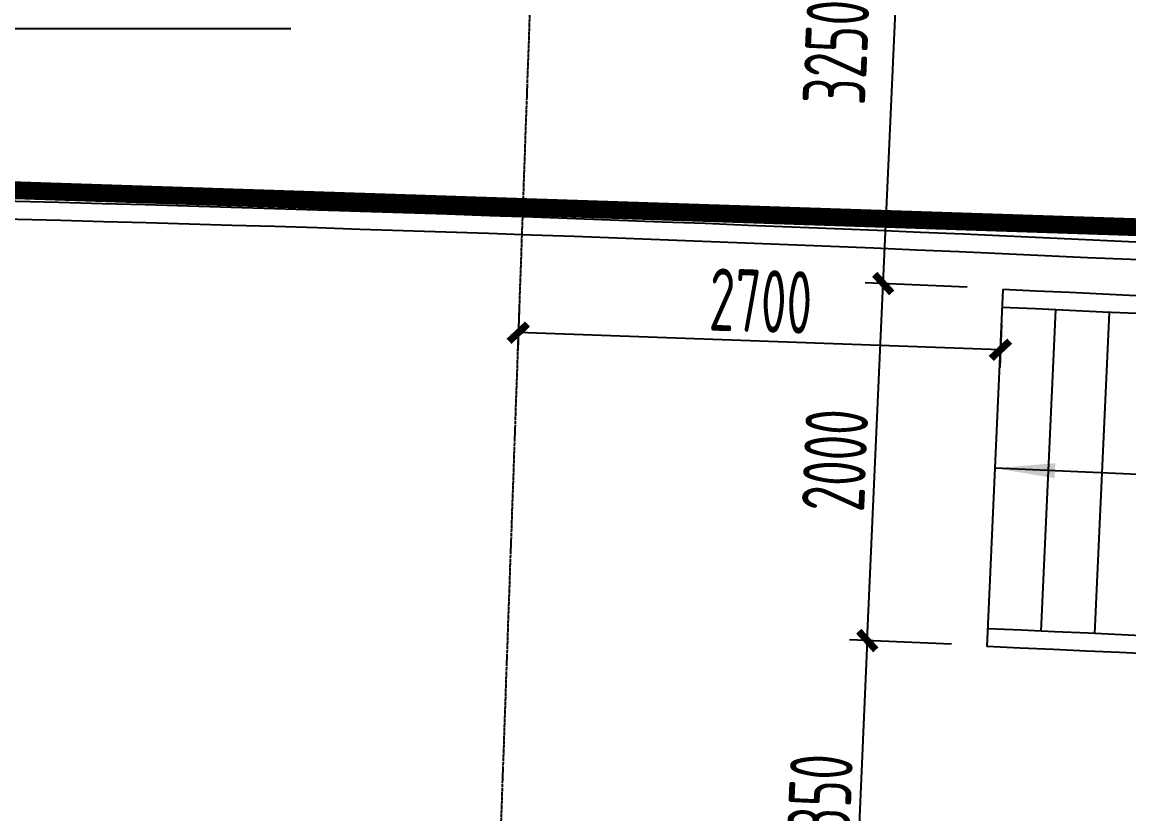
# Model space of a CAD drawing. Header units: millimetres. Extents: x 11677979 to 24947533, y -12764720 to -6308891.
# Drawn here: x 11786499 to 11792693, y -6399863 to -6395431 of the extents above; entities that cross this region are included whole.
import ezdxf

# ---------------------------------------------------------------- set-up
doc = ezdxf.new("R2010")
doc.units = ezdxf.units.MM
doc.header["$LTSCALE"] = 10
for name, pattern in [('A2-RG-AXIS$0$CENTER', [2, 1.25, -0.25, 0.25, -0.25]), ('A2-RG-AXIS$0$DOTE', [2.42, 2, -0.2, 0.02, -0.2]), ('A2-RI-F4$0$A2-RG-AXIS$0$CENTER', [2, 1.25, -0.25, 0.25, -0.25]), ('A2-RI-F4$0$A2-RG-AXIS$0$DOTE', [2.42, 2, -0.2, 0.02, -0.2]), ('A2-RI-F4$0$DASHDOT2', [0.5, 0.25, -0.125, 0, -0.125]), ('A2-RI-F4$0$DASHED2', [9.525, 6.35, -3.175])]:
    doc.linetypes.add(name, pattern=pattern)
for name, color, linetype in [('A2-RB-F4$0$A-DIMS-100', 1, 'Continuous'), ('A2-RG-AXIS$0$A-GRID', 1, 'A2-RG-AXIS$0$CENTER'), ('A2-RI-F4$0$A-DOOR-ROLL', 2, 'A2-RI-F4$0$DASHED2'), ('A2-RI-F4$0$A-STRS-HRAL', 80, 'Continuous'), ('A2-RI-F4$0$A-SYMB', 4, 'Continuous'), ('A2-RI-F4$0$A2-RB-F4$0$A-DIMS-100', 1, 'Continuous'), ('A2-RI-F4$0$A2-RG-AXIS$0$A-GRID', 1, 'A2-RI-F4$0$A2-RG-AXIS$0$CENTER'), ('A2-RI-F4$0$A2-RV-F4$0$A-STRS', 50, 'Continuous'), ('A2-RI-F4$0$A2-RV-F4$0$A-STRS-HRAL', 80, 'Continuous'), ('A2-RI-F4$0$A2-RV-F4$0$AUDIT_D_120618114340-341', 1, 'Continuous'), ('A2-RV-F4$0$A-STRS', 50, 'Continuous'), ('A2-RV-F4$0$A-STRS-HRAL', 80, 'Continuous'), ('A2-RV-F4$0$AUDIT_D_120618114340-341', 1, 'Continuous')]:
    doc.layers.add(name, color=color, linetype=linetype)
doc.styles.add('A2-RB-F4$0$XD2008', font='hzs.shx', dxfattribs={"width": 0.7, "bigfont": 'hztxt.shx'})
doc.styles.add('A2-RI-F4$0$A2-RB-F4$0$XD2008', font='hzs.shx', dxfattribs={"width": 0.7, "bigfont": 'hztxt.shx'})
doc.dimstyles.new('A2-RB-F4$0$XD100$0', dxfattribs={"dimscale": 100, "dimtxt": 3.5, "dimasz": 1, "dimexe": 1, "dimexo": 2, "dimgap": 0.5, "dimtad": 1, "dimdec": 0, "dimdsep": 46, "dimtxsty": 'A2-RB-F4$0$XD2008', "dimblk1": 'A2-RB-F4$0$_ArchTick', "dimblk2": 'A2-RB-F4$0$_ArchTick', "dimsah": 1, "dimcen": 2.5, "dimclrt": 4, "dimaunit": 1, "dimadec": 0, "dimazin": 0, "dimtfac": 1, "dimtdec": 0, "dimtix": 1, "dimtmove": 1, "dimatfit": 3, "dimfxl": 0, "dimtolj": 1, "dimtzin": 0, "dimarcsym": 0})
doc.dimstyles.new('A2-RI-F4$0$A2-RB-F4$0$XD100$0', dxfattribs={"dimscale": 100, "dimtxt": 3.5, "dimasz": 1, "dimexe": 1, "dimexo": 2, "dimgap": 0.5, "dimtad": 1, "dimdec": 0, "dimdsep": 46, "dimtxsty": 'A2-RI-F4$0$A2-RB-F4$0$XD2008', "dimblk1": 'A2-RI-F4$0$A2-RB-F4$0$_ArchTick', "dimblk2": 'A2-RI-F4$0$A2-RB-F4$0$_ArchTick', "dimsah": 1, "dimcen": 2.5, "dimclrt": 4, "dimaunit": 1, "dimadec": 0, "dimazin": 0, "dimtfac": 1, "dimtdec": 0, "dimtix": 1, "dimtmove": 1, "dimatfit": 3, "dimfxl": 0, "dimtolj": 1, "dimtzin": 0, "dimarcsym": 0})

# ---------------------------------------------------------------- blocks, each defined once
blk = doc.blocks.new('A2-RV-F4')
at = {"layer": 'A2-RV-F4$0$A-STRS'}
for points in [[(11791987.1, -6396928.2), (11791898.6, -6398926.2)], [(11792202.3, -6398839.7), (11792283.8, -6397041.6)], [(11792501.6, -6398853.4), (11792584.9, -6397055.4)]]:
    blk.add_lwpolyline(points, dxfattribs=at)
at = {"layer": 'A2-RV-F4$0$A-STRS-HRAL', "ltscale": 0.25}
blk.add_lwpolyline([(11804013.5, -6397805.2, 0.010134), (11791982.6, -6397028.1)], format="xyb", dxfattribs=at)
for radius, start in [(297550, 85.162585), (297450, 85.143329), (295650, 85.143329), (295550, 85.162715)]:
    blk.add_arc((11778830.4, -6694187.2), radius, start, 87.465738, dxfattribs=at)
at = {"layer": 'A2-RV-F4$0$AUDIT_D_120618114340-341'}
blk.add_arc((11778830.4, -6694187.2), 296550, 85.37557, 87.465738, dxfattribs=at)
at = {"layer": 'A2-RV-F4$0$AUDIT_D_120618114340-341', "extrusion": (0, 0, -1)}
blk.add_solid([(-11792281.1, -6397899.9), (-11792277.4, -6397983.9), (-11791942.8, -6397927.2)], dxfattribs=at)
blk = doc.blocks.new('A2-RB-F4$0$_ArchTick')
at = {"color": 0, "linetype": 'ByBlock', "const_width": 0.4}
blk.add_lwpolyline([(-0.5, -0.5), (0.5, 0.5)], dxfattribs=at)
blk = doc.blocks.new('*D295')
at = {"layer": 'A2-RB-F4$0$A-DIMS-100', "color": 0, "lineweight": -2, "transparency": 16777216}
for p, q in [((11789280.9, -6397028.2), (11789272.4, -6397269)), ((11791979.2, -6397124), (11791970.7, -6397364.8)), ((11791974.2, -6397264.9), (11789275.9, -6397169.1))]:
    blk.add_line(p, q, dxfattribs=at)
at = {"layer": 'Defpoints', "color": 0, "transparency": 16777216}
for p in [(11789288, -6396828.3), (11791986.3, -6396924.1), (11789275.9, -6397169.1)]:
    blk.add_point(p, dxfattribs=at)
at = {"layer": 'A2-RB-F4$0$A-DIMS-100', "color": 0, "lineweight": -2, "transparency": 16777216, "xscale": 100, "yscale": 100, "zscale": 100}
for p, rotation in [((11789275.9, -6397169.1), 177.9665919757197), ((11791974.2, -6397264.9), 357.9665919757198)]:
    blk.add_blockref('A2-RB-F4$0$_ArchTick', p, dxfattribs=dict(at, rotation=rotation))
at = {"layer": 'A2-RB-F4$0$A-DIMS-100', "color": 4, "transparency": 16777216, "insert": (11790633, -6396992.1), "char_height": 350, "attachment_point": 5, "rotation": 357.96659, "style": 'A2-RB-F4$0$XD2008'}
blk.add_mtext('\\A1;2700', dxfattribs=at)
blk = doc.blocks.new('*D296')
at = {"layer": 'A2-RB-F4$0$A-DIMS-100', "color": 0, "lineweight": -2, "transparency": 16777216}
for p, q in [((11791699.4, -6398913.3), (11791128.9, -6398887.9)), ((11791228.8, -6398892.3), (11791146.4, -6400740.5)), ((11791616.9, -6400761.5), (11791046.5, -6400736))]:
    blk.add_line(p, q, dxfattribs=at)
at = {"layer": 'Defpoints', "color": 0, "transparency": 16777216}
for p in [(11791899.2, -6398922.2), (11791146.4, -6400740.5), (11791816.7, -6400770.4)]:
    blk.add_point(p, dxfattribs=at)
at = {"layer": 'A2-RB-F4$0$A-DIMS-100', "color": 0, "lineweight": -2, "transparency": 16777216, "xscale": 100, "yscale": 100, "zscale": 100}
for p, rotation in [((11791228.8, -6398892.3), 87.44629500876403), ((11791146.4, -6400740.5), 267.446295008764)]:
    blk.add_blockref('A2-RB-F4$0$_ArchTick', p, dxfattribs=dict(at, rotation=rotation))
at = {"layer": 'A2-RB-F4$0$A-DIMS-100', "color": 4, "transparency": 16777216, "insert": (11790962.8, -6399806.4), "char_height": 350, "attachment_point": 5, "rotation": 87.4463, "style": 'A2-RB-F4$0$XD2008'}
blk.add_mtext('\\A1;1850', dxfattribs=at)
blk = doc.blocks.new('*D297')
at = {"layer": 'A2-RB-F4$0$A-DIMS-100', "color": 0, "lineweight": -2, "transparency": 16777216}
for p, q in [((11791788.5, -6396915.3), (11791218, -6396889.9)), ((11791228.8, -6398892.3), (11791317.9, -6396894.3)), ((11791699.4, -6398913.3), (11791128.9, -6398887.9))]:
    blk.add_line(p, q, dxfattribs=at)
at = {"layer": 'Defpoints', "color": 0, "transparency": 16777216}
for p in [(11791317.9, -6396894.3), (11791988.3, -6396924.2), (11791899.2, -6398922.2)]:
    blk.add_point(p, dxfattribs=at)
at = {"layer": 'A2-RB-F4$0$A-DIMS-100', "color": 0, "lineweight": -2, "transparency": 16777216, "xscale": 100, "yscale": 100, "zscale": 100}
for p, rotation in [((11791317.9, -6396894.3), 87.44629575095625), ((11791228.8, -6398892.3), 267.4462957509563)]:
    blk.add_blockref('A2-RB-F4$0$_ArchTick', p, dxfattribs=dict(at, rotation=rotation))
at = {"layer": 'A2-RB-F4$0$A-DIMS-100', "color": 4, "transparency": 16777216, "insert": (11791048.6, -6397883.3), "char_height": 350, "attachment_point": 5, "rotation": 87.4463, "style": 'A2-RB-F4$0$XD2008'}
blk.add_mtext('\\A1;2000', dxfattribs=at)
blk = doc.blocks.new('*D330')
at = {"layer": 'A2-RB-F4$0$A-DIMS-100', "color": 0, "lineweight": -2, "transparency": 16777216}
for p, q in [((11791317.9, -6396894.3), (11791462.7, -6393647.5)), ((11791933.3, -6393668.5), (11791362.8, -6393643.1)), ((11791788.5, -6396915.3), (11791218, -6396889.9))]:
    blk.add_line(p, q, dxfattribs=at)
at = {"layer": 'Defpoints', "color": 0, "transparency": 16777216}
for p in [(11791462.7, -6393647.5), (11792133.1, -6393677.4), (11791988.3, -6396924.2)]:
    blk.add_point(p, dxfattribs=at)
at = {"layer": 'A2-RB-F4$0$A-DIMS-100', "color": 0, "lineweight": -2, "transparency": 16777216, "xscale": 100, "yscale": 100, "zscale": 100}
for p, rotation in [((11791462.7, -6393647.5), 87.44629700430224), ((11791317.9, -6396894.3), 267.4462970043022)]:
    blk.add_blockref('A2-RB-F4$0$_ArchTick', p, dxfattribs=dict(at, rotation=rotation))
at = {"layer": 'A2-RB-F4$0$A-DIMS-100', "color": 4, "transparency": 16777216, "insert": (11791054.4, -6395598.2), "char_height": 350, "attachment_point": 5, "rotation": 87.4463, "style": 'A2-RB-F4$0$XD2008'}
blk.add_mtext('\\A1;3250', dxfattribs=at)
blk = doc.blocks.new('A2-RG-AXIS')
at = {"layer": 'A2-RG-AXIS$0$A-GRID', "linetype": 'A2-RG-AXIS$0$DOTE'}
blk.add_line((11790308.6, -6368084.2), (11788882.2, -6408258.9), dxfattribs=at)
for radius in [304100, 300800]:
    blk.add_arc((11778730.7, -6694178.7), radius, 75.589285, 95.407644, dxfattribs=at)
blk = doc.blocks.new('A2-RI-F4$0$A2-RB-F4$0$_ArchTick')
at = {"color": 0, "linetype": 'ByBlock', "const_width": 0.4}
blk.add_lwpolyline([(-0.5, -0.5), (0.5, 0.5)], dxfattribs=at)
blk = doc.blocks.new('*D820')
at = {"layer": 'A2-RI-F4$0$A2-RB-F4$0$A-DIMS-100', "color": 0, "lineweight": -2, "transparency": 16777216}
for p, q in [((11789280.9, -6397028.2), (11789272.4, -6397269)), ((11791979.2, -6397124), (11791970.7, -6397364.8)), ((11791974.2, -6397264.9), (11789275.9, -6397169.1))]:
    blk.add_line(p, q, dxfattribs=at)
at = {"layer": 'Defpoints', "color": 0, "transparency": 16777216}
for p in [(11789288, -6396828.3), (11791986.3, -6396924.1), (11789275.9, -6397169.1)]:
    blk.add_point(p, dxfattribs=at)
at = {"layer": 'A2-RI-F4$0$A2-RB-F4$0$A-DIMS-100', "color": 0, "lineweight": -2, "transparency": 16777216, "xscale": 100, "yscale": 100, "zscale": 100}
for p, rotation in [((11789275.9, -6397169.1), 177.9665919757197), ((11791974.2, -6397264.9), 357.9665919757198)]:
    blk.add_blockref('A2-RI-F4$0$A2-RB-F4$0$_ArchTick', p, dxfattribs=dict(at, rotation=rotation))
at = {"layer": 'A2-RI-F4$0$A2-RB-F4$0$A-DIMS-100', "color": 4, "transparency": 16777216, "insert": (11790633, -6396992.1), "char_height": 350, "attachment_point": 5, "rotation": 357.96659, "style": 'A2-RI-F4$0$A2-RB-F4$0$XD2008'}
blk.add_mtext('\\A1;2700', dxfattribs=at)
blk = doc.blocks.new('*D821')
at = {"layer": 'A2-RI-F4$0$A2-RB-F4$0$A-DIMS-100', "color": 0, "lineweight": -2, "transparency": 16777216}
for p, q in [((11791699.4, -6398913.3), (11791128.9, -6398887.9)), ((11791228.8, -6398892.3), (11791146.4, -6400740.5)), ((11791616.9, -6400761.5), (11791046.5, -6400736))]:
    blk.add_line(p, q, dxfattribs=at)
at = {"layer": 'Defpoints', "color": 0, "transparency": 16777216}
for p in [(11791899.2, -6398922.2), (11791146.4, -6400740.5), (11791816.7, -6400770.4)]:
    blk.add_point(p, dxfattribs=at)
at = {"layer": 'A2-RI-F4$0$A2-RB-F4$0$A-DIMS-100', "color": 0, "lineweight": -2, "transparency": 16777216, "xscale": 100, "yscale": 100, "zscale": 100}
for p, rotation in [((11791228.8, -6398892.3), 87.44629500876403), ((11791146.4, -6400740.5), 267.446295008764)]:
    blk.add_blockref('A2-RI-F4$0$A2-RB-F4$0$_ArchTick', p, dxfattribs=dict(at, rotation=rotation))
at = {"layer": 'A2-RI-F4$0$A2-RB-F4$0$A-DIMS-100', "color": 4, "transparency": 16777216, "insert": (11790962.8, -6399806.4), "char_height": 350, "attachment_point": 5, "rotation": 87.4463, "style": 'A2-RI-F4$0$A2-RB-F4$0$XD2008'}
blk.add_mtext('\\A1;1850', dxfattribs=at)
blk = doc.blocks.new('*D822')
at = {"layer": 'A2-RI-F4$0$A2-RB-F4$0$A-DIMS-100', "color": 0, "lineweight": -2, "transparency": 16777216}
for p, q in [((11791788.5, -6396915.3), (11791218, -6396889.9)), ((11791228.8, -6398892.3), (11791317.9, -6396894.3)), ((11791699.4, -6398913.3), (11791128.9, -6398887.9))]:
    blk.add_line(p, q, dxfattribs=at)
at = {"layer": 'Defpoints', "color": 0, "transparency": 16777216}
for p in [(11791317.9, -6396894.3), (11791988.3, -6396924.2), (11791899.2, -6398922.2)]:
    blk.add_point(p, dxfattribs=at)
at = {"layer": 'A2-RI-F4$0$A2-RB-F4$0$A-DIMS-100', "color": 0, "lineweight": -2, "transparency": 16777216, "xscale": 100, "yscale": 100, "zscale": 100}
for p, rotation in [((11791317.9, -6396894.3), 87.44629575095625), ((11791228.8, -6398892.3), 267.4462957509563)]:
    blk.add_blockref('A2-RI-F4$0$A2-RB-F4$0$_ArchTick', p, dxfattribs=dict(at, rotation=rotation))
at = {"layer": 'A2-RI-F4$0$A2-RB-F4$0$A-DIMS-100', "color": 4, "transparency": 16777216, "insert": (11791048.6, -6397883.3), "char_height": 350, "attachment_point": 5, "rotation": 87.4463, "style": 'A2-RI-F4$0$A2-RB-F4$0$XD2008'}
blk.add_mtext('\\A1;2000', dxfattribs=at)
blk = doc.blocks.new('*D855')
at = {"layer": 'A2-RI-F4$0$A2-RB-F4$0$A-DIMS-100', "color": 0, "lineweight": -2, "transparency": 16777216}
for p, q in [((11791317.9, -6396894.3), (11791462.7, -6393647.5)), ((11791933.3, -6393668.5), (11791362.8, -6393643.1)), ((11791788.5, -6396915.3), (11791218, -6396889.9))]:
    blk.add_line(p, q, dxfattribs=at)
at = {"layer": 'Defpoints', "color": 0, "transparency": 16777216}
for p in [(11791462.7, -6393647.5), (11792133.1, -6393677.4), (11791988.3, -6396924.2)]:
    blk.add_point(p, dxfattribs=at)
at = {"layer": 'A2-RI-F4$0$A2-RB-F4$0$A-DIMS-100', "color": 0, "lineweight": -2, "transparency": 16777216, "xscale": 100, "yscale": 100, "zscale": 100}
for p, rotation in [((11791462.7, -6393647.5), 87.44629700430224), ((11791317.9, -6396894.3), 267.4462970043022)]:
    blk.add_blockref('A2-RI-F4$0$A2-RB-F4$0$_ArchTick', p, dxfattribs=dict(at, rotation=rotation))
at = {"layer": 'A2-RI-F4$0$A2-RB-F4$0$A-DIMS-100', "color": 4, "transparency": 16777216, "insert": (11791054.4, -6395598.2), "char_height": 350, "attachment_point": 5, "rotation": 87.4463, "style": 'A2-RI-F4$0$A2-RB-F4$0$XD2008'}
blk.add_mtext('\\A1;3250', dxfattribs=at)
blk = doc.blocks.new('A2-RI-F4$0$A2-RG-AXIS')
at = {"layer": 'A2-RI-F4$0$A2-RG-AXIS$0$A-GRID', "linetype": 'A2-RI-F4$0$A2-RG-AXIS$0$DOTE'}
blk.add_line((11790308.6, -6368084.2), (11788882.2, -6408258.9), dxfattribs=at)
for radius in [304100, 300800]:
    blk.add_arc((11778730.7, -6694178.7), radius, 75.589285, 95.407644, dxfattribs=at)
blk = doc.blocks.new('A2-RI-F4$0$A2-RV-F4')
at = {"layer": 'A2-RI-F4$0$A2-RV-F4$0$A-STRS'}
for points in [[(11791987.1, -6396928.2), (11791898.6, -6398926.2)], [(11792202.3, -6398839.7), (11792283.8, -6397041.6)], [(11792501.6, -6398853.4), (11792584.9, -6397055.4)]]:
    blk.add_lwpolyline(points, dxfattribs=at)
at = {"layer": 'A2-RI-F4$0$A2-RV-F4$0$A-STRS-HRAL', "ltscale": 0.25}
blk.add_lwpolyline([(11804013.5, -6397805.2, 0.010134), (11791982.6, -6397028.1)], format="xyb", dxfattribs=at)
for radius, start in [(297550, 85.162585), (297450, 85.143329), (295650, 85.143329), (295550, 85.162715)]:
    blk.add_arc((11778830.4, -6694187.2), radius, start, 87.465738, dxfattribs=at)
at = {"layer": 'A2-RI-F4$0$A2-RV-F4$0$AUDIT_D_120618114340-341'}
blk.add_arc((11778830.4, -6694187.2), 296550, 85.37557, 87.465738, dxfattribs=at)
at = {"layer": 'A2-RI-F4$0$A2-RV-F4$0$AUDIT_D_120618114340-341', "extrusion": (0, 0, -1)}
blk.add_solid([(-11792281.1, -6397899.9), (-11792277.4, -6397983.9), (-11791942.8, -6397927.2)], dxfattribs=at)
blk = doc.blocks.new('A2-RB-F4')
at = {"layer": 'A2-RB-F4$0$A-DIMS-100'}
dim = blk.add_linear_dim(base=(11791462.7, -6393647.5), p1=(11791988.3, -6396924.2), p2=(11792133.1, -6393677.4), angle=87.4463, dimstyle='A2-RB-F4$0$XD100$0', dxfattribs=at)
dim.commit()
dim.dimension.update_dxf_attribs({"geometry": '*D330', "text_midpoint": (11791279.2, -6395608.2), "dimtype": 129})
for p1, p2, distance, picture, middle in [((11791986.3, -6396924.1), (11789288, -6396828.3), 340.9, '*D295', (11790633, -6396992.1)), ((11791899.2, -6398922.2), (11791988.3, -6396924.2), 671, '*D297', (11791048.6, -6397883.3)), ((11791899.2, -6398922.2), (11791816.7, -6400770.4), -671, '*D296', (11790962.8, -6399806.4))]:
    dim = blk.add_aligned_dim(p1=p1, p2=p2, distance=distance, dimstyle='A2-RB-F4$0$XD100$0', dxfattribs=at)
    dim.commit()
    dim.dimension.update_dxf_attribs({"geometry": picture, "text_midpoint": middle})
blk = doc.blocks.new('A2-RI-F4$0$A2-RB-F4')
at = {"layer": 'A2-RI-F4$0$A2-RB-F4$0$A-DIMS-100'}
dim = blk.add_linear_dim(base=(11791462.7, -6393647.5), p1=(11791988.3, -6396924.2), p2=(11792133.1, -6393677.4), angle=87.4463, dimstyle='A2-RI-F4$0$A2-RB-F4$0$XD100$0', dxfattribs=at)
dim.commit()
dim.dimension.update_dxf_attribs({"geometry": '*D855', "text_midpoint": (11791279.2, -6395608.2), "dimtype": 129})
for p1, p2, distance, picture, middle in [((11791986.3, -6396924.1), (11789288, -6396828.3), 340.9, '*D820', (11790633, -6396992.1)), ((11791899.2, -6398922.2), (11791988.3, -6396924.2), 671, '*D822', (11791048.6, -6397883.3)), ((11791899.2, -6398922.2), (11791816.7, -6400770.4), -671, '*D821', (11790962.8, -6399806.4))]:
    dim = blk.add_aligned_dim(p1=p1, p2=p2, distance=distance, dimstyle='A2-RI-F4$0$A2-RB-F4$0$XD100$0', dxfattribs=at)
    dim.commit()
    dim.dimension.update_dxf_attribs({"geometry": picture, "text_midpoint": middle})
blk = doc.blocks.new('A2-RI-F4')
at = {"layer": 'A2-RI-F4$0$A-DOOR-ROLL', "linetype": 'A2-RI-F4$0$DASHDOT2', "const_width": 100}
blk.add_lwpolyline([(11803727.9, -6402347.4), (11804155.5, -6397315.4, 0.026096), (11773092.4, -6396292.4), (11773203, -6401330.9)], format="xyb", dxfattribs=at)
at = {"layer": 'A2-RI-F4$0$A-STRS-HRAL', "ltscale": 0.25}
for radius, start, end in [(297850, 85.143329, 91.084186), (297750, 85.162572, 91.064885)]:
    blk.add_arc((11778830.4, -6694187.2), radius, start, end, dxfattribs=at)
at = {"layer": 'A2-RI-F4$0$A-SYMB'}
blk.add_lwpolyline([(11784562.9, -6396460.3), (11784771.6, -6395465.9), (11788002.6, -6395465.9)], dxfattribs=at)
for name in ['A2-RI-F4$0$A2-RG-AXIS', 'A2-RI-F4$0$A2-RB-F4', 'A2-RI-F4$0$A2-RV-F4']:
    blk.add_blockref(name, (0, 0))

msp = doc.modelspace()

# ---------------------------------------------------------------- block references
for name in ['A2-RI-F4', 'A2-RG-AXIS', 'A2-RB-F4', 'A2-RV-F4']:
    msp.add_blockref(name, (0, 0))

doc.saveas('drawing.dxf')
